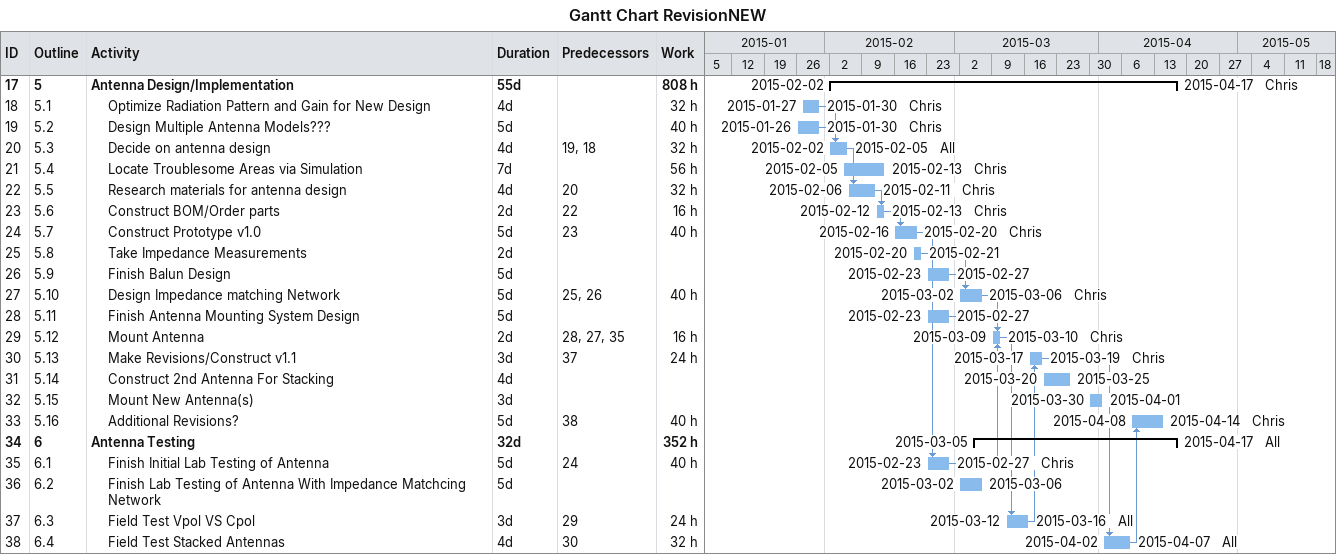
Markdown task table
Gantt Chart RevisionNEW

| ID | WBS | Task | Duration | Start | Finish | Predecessors | Resources | Work (h) |
|---|---|---|---|---|---|---|---|---|
| 17 | 5 | **Antenna Design/Implementation** | 55d | 2015-02-02 | 2015-04-17 |  | Chris | 808 |
| 18 | 5.1 | Optimize Radiation Pattern and Gain for New Design | 4d | 2015-01-27 | 2015-01-30 |  | Chris | 32 |
| 19 | 5.2 | Design Multiple Antenna Models??? | 5d | 2015-01-26 | 2015-01-30 |  | Chris | 40 |
| 20 | 5.3 | Decide on antenna design | 4d | 2015-02-02 | 2015-02-05 | 19, 18 | All | 32 |
| 21 | 5.4 | Locate Troublesome Areas via Simulation | 7d | 2015-02-05 | 2015-02-13 |  | Chris | 56 |
| 22 | 5.5 | Research materials for antenna design | 4d | 2015-02-06 | 2015-02-11 | 20 | Chris | 32 |
| 23 | 5.6 | Construct BOM/Order parts | 2d | 2015-02-12 | 2015-02-13 | 22 | Chris | 16 |
| 24 | 5.7 | Construct Prototype v1.0 | 5d | 2015-02-16 | 2015-02-20 | 23 | Chris | 40 |
| 25 | 5.8 | Take Impedance Measurements | 2d | 2015-02-20 | 2015-02-21 |  |  |  |
| 26 | 5.9 | Finish Balun Design | 5d | 2015-02-23 | 2015-02-27 |  |  |  |
| 27 | 5.10 | Design Impedance matching Network | 5d | 2015-03-02 | 2015-03-06 | 25, 26 | Chris | 40 |
| 28 | 5.11 | Finish Antenna Mounting System Design | 5d | 2015-02-23 | 2015-02-27 |  |  |  |
| 29 | 5.12 | Mount Antenna | 2d | 2015-03-09 | 2015-03-10 | 28, 27, 35 | Chris | 16 |
| 30 | 5.13 | Make Revisions/Construct v1.1 | 3d | 2015-03-17 | 2015-03-19 | 37 | Chris | 24 |
| 31 | 5.14 | Construct 2nd Antenna For Stacking | 4d | 2015-03-20 | 2015-03-25 |  |  |  |
| 32 | 5.15 | Mount New Antenna(s) | 3d | 2015-03-30 | 2015-04-01 |  |  |  |
| 33 | 5.16 | Additional Revisions? | 5d | 2015-04-08 | 2015-04-14 | 38 | Chris | 40 |
| 34 | 6 | **Antenna Testing** | 32d | 2015-03-05 | 2015-04-17 |  | All | 352 |
| 35 | 6.1 | Finish Initial Lab Testing of Antenna | 5d | 2015-02-23 | 2015-02-27 | 24 | Chris | 40 |
| 36 | 6.2 | Finish Lab Testing of Antenna With Impedance Matchcing Network | 5d | 2015-03-02 | 2015-03-06 |  |  |  |
| 37 | 6.3 | Field Test Vpol VS Cpol | 3d | 2015-03-12 | 2015-03-16 | 29 | All | 24 |
| 38 | 6.4 | Field Test Stacked Antennas | 4d | 2015-04-02 | 2015-04-07 | 30 | All | 32 |
